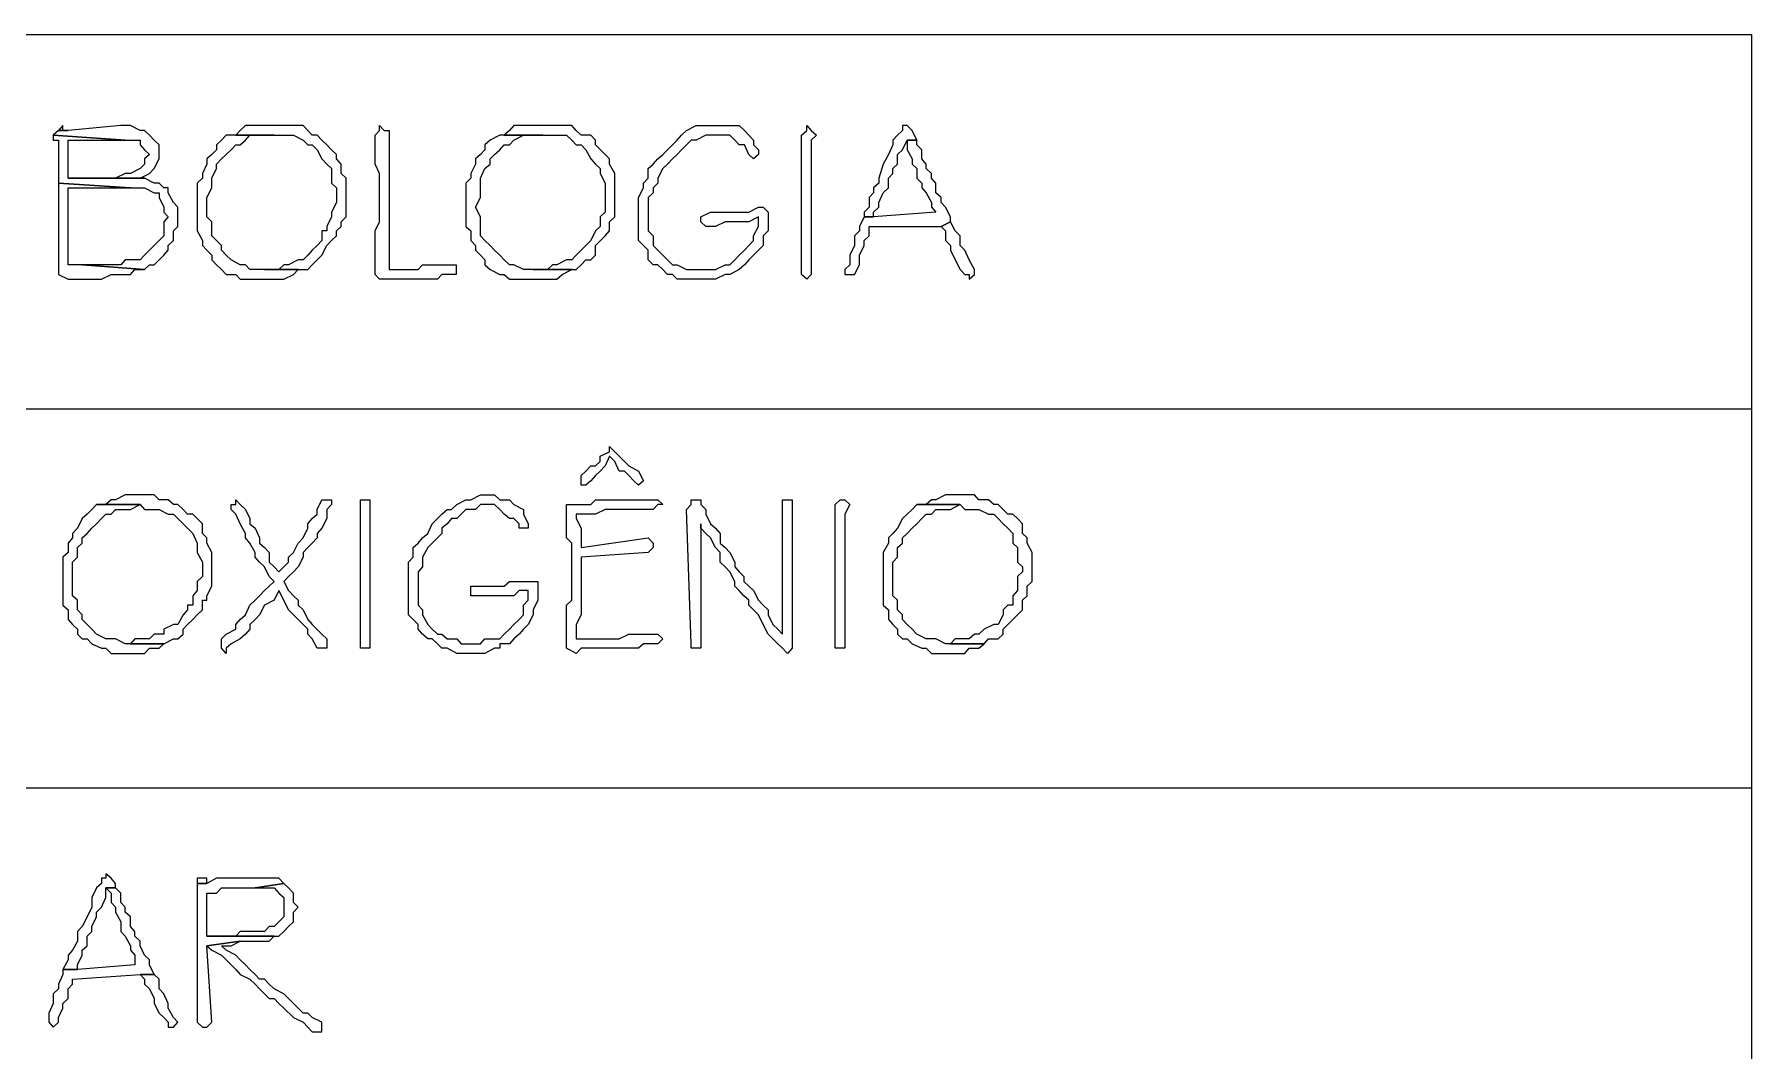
# Model space of a CAD drawing. Header units: millimetres. Extents: x -518.8 to -461.2, y 3.5 to 44.2.
# Drawn here: x -512.691 to -510.412, y 4.679 to 6.029 of the extents above; entities that cross this region are included whole.
import ezdxf

# ---------------------------------------------------------------- set-up
doc = ezdxf.new("R2010")
doc.units = ezdxf.units.MM
doc.header["$MEASUREMENT"] = 0
doc.layers.add('7', color=7, linetype='Continuous')
doc.layers.add('MYSOLIDS', color=7, linetype='Continuous')

msp = doc.modelspace()

# ---------------------------------------------------------------- linework, layer by layer
at = {"layer": '7'}
for points in [[(-513.9391, 6.0285), (-510.4121, 6.0285)], [(-510.4121, 6.0285), (-510.4121, 3.5263), (-510.4121, 3.5263), (-513.9391, 3.5263)], [(-513.9391, 5.5315), (-510.4121, 5.5315)], [(-513.9391, 5.0285), (-510.4121, 5.0285)]]:
    msp.add_lwpolyline(points, dxfattribs=at)
at = {"layer": 'MYSOLIDS'}
for points in [[(-512.5707, 5.9075), (-512.5767, 5.9075), (-512.5767, 5.9075), (-512.6466, 5.9007), (-512.6594, 5.9007), (-512.6662, 5.8947), (-512.6662, 5.8947), (-512.5707, 5.8879), (-512.5639, 5.8879), (-512.5579, 5.8879), (-512.5511, 5.8879), (-512.5511, 5.8819), (-512.5451, 5.8751), (-512.5384, 5.8691), (-512.5451, 5.8631), (-512.5451, 5.8563), (-512.5511, 5.8503), (-512.5511, 5.8503), (-512.5639, 5.8436), (-512.5707, 5.8436), (-512.5835, 5.8375), (-512.6466, 5.8375), (-512.5451, 5.8375), (-512.5511, 5.8375), (-512.5511, 5.8375), (-512.5384, 5.8436), (-512.5324, 5.8503), (-512.5324, 5.8503), (-512.5256, 5.8631), (-512.5256, 5.8691), (-512.5256, 5.8751), (-512.5256, 5.8819), (-512.5324, 5.8879), (-512.5384, 5.8947), (-512.5451, 5.9007), (-512.5511, 5.9007), (-512.5639, 5.9075), (-512.5707, 5.9075), (-512.5707, 5.9075)], [(-512.6534, 5.9075), (-512.6594, 5.9007), (-512.6594, 5.9007), (-512.6466, 5.9007), (-512.6534, 5.9007), (-512.6534, 5.9075), (-512.6534, 5.9075)], [(-512.373, 5.9075), (-512.373, 5.9075), (-512.3857, 5.9075), (-512.3925, 5.9075), (-512.4053, 5.9075), (-512.4113, 5.9075), (-512.4181, 5.9007), (-512.4241, 5.8947), (-512.373, 5.8947), (-512.373, 5.8947), (-512.3602, 5.8947), (-512.3542, 5.8947), (-512.3474, 5.8947), (-512.3346, 5.8879), (-512.3286, 5.8819), (-512.3226, 5.8819), (-512.3158, 5.8751), (-512.3158, 5.8751), (-512.3098, 5.8631), (-512.303, 5.8563), (-512.297, 5.8503), (-512.297, 5.8436), (-512.297, 5.8308), (-512.2902, 5.8248), (-512.2902, 5.812), (-512.2902, 5.812), (-512.2902, 5.8052), (-512.297, 5.7924), (-512.297, 5.7864), (-512.303, 5.7736), (-512.303, 5.7676), (-512.3098, 5.7676), (-512.3098, 5.7548), (-512.3158, 5.7481), (-512.3226, 5.7421), (-512.3286, 5.7353), (-512.3346, 5.7293), (-512.3414, 5.7293), (-512.3542, 5.7225), (-512.3602, 5.7225), (-512.3669, 5.7165), (-512.3797, 5.7165), (-512.3857, 5.7165), (-512.3414, 5.7165), (-512.3286, 5.7165), (-512.3226, 5.7225), (-512.3158, 5.7293), (-512.3158, 5.7293), (-512.3098, 5.7353), (-512.303, 5.7481), (-512.297, 5.7548), (-512.2902, 5.7609), (-512.2902, 5.7676), (-512.2842, 5.7736), (-512.2842, 5.7797), (-512.2775, 5.7864), (-512.2775, 5.7992), (-512.2775, 5.8052), (-512.2775, 5.818), (-512.2775, 5.818), (-512.2775, 5.8308), (-512.2775, 5.8375), (-512.2842, 5.8436), (-512.2842, 5.8563), (-512.2902, 5.8631), (-512.2902, 5.8691), (-512.297, 5.8751), (-512.303, 5.8819), (-512.3098, 5.8879), (-512.3158, 5.8947), (-512.3226, 5.8947), (-512.3286, 5.9007), (-512.3346, 5.9075), (-512.3474, 5.9075), (-512.3542, 5.9075), (-512.3669, 5.9075), (-512.373, 5.9075), (-512.373, 5.9075)], [(-512.2203, 5.7165), (-512.2143, 5.7165), (-512.2015, 5.7165), (-512.1948, 5.7165), (-512.182, 5.7165), (-512.176, 5.7225), (-512.1692, 5.7225), (-512.1564, 5.7225), (-512.1504, 5.7225), (-512.1436, 5.7225), (-512.1376, 5.7225), (-512.1316, 5.7225), (-512.1316, 5.7225), (-512.1316, 5.7165), (-512.1316, 5.7165), (-512.1316, 5.7097), (-512.1436, 5.7097), (-512.1504, 5.7097), (-512.1564, 5.7037), (-512.1564, 5.7037), (-512.1692, 5.7037), (-512.176, 5.7037), (-512.1887, 5.7037), (-512.1948, 5.7037), (-512.2075, 5.7037), (-512.2143, 5.7037), (-512.2203, 5.7037), (-512.2271, 5.7037), (-512.2271, 5.7037), (-512.2331, 5.7037), (-512.2331, 5.7037), (-512.2391, 5.7097), (-512.2391, 5.7165), (-512.2391, 5.7225), (-512.2391, 5.7225), (-512.2391, 5.7293), (-512.2391, 5.7421), (-512.2391, 5.7481), (-512.2391, 5.7609), (-512.2391, 5.7676), (-512.2331, 5.7797), (-512.2331, 5.7864), (-512.2331, 5.7992), (-512.2331, 5.8052), (-512.2331, 5.818), (-512.2331, 5.818), (-512.2331, 5.8308), (-512.2331, 5.8375), (-512.2331, 5.8436), (-512.2391, 5.8563), (-512.2391, 5.8631), (-512.2391, 5.8751), (-512.2391, 5.8819), (-512.2391, 5.8947), (-512.2391, 5.8947), (-512.2331, 5.9007), (-512.2331, 5.9007), (-512.2331, 5.9075), (-512.2331, 5.9075), (-512.2271, 5.9007), (-512.2271, 5.9007), (-512.2203, 5.9007), (-512.2203, 5.9007), (-512.2203, 5.8947), (-512.2203, 5.8879), (-512.2203, 5.8751), (-512.2203, 5.8631), (-512.2203, 5.8563), (-512.2203, 5.8503), (-512.2203, 5.8375), (-512.2203, 5.8308), (-512.2203, 5.818), (-512.2203, 5.812), (-512.2203, 5.7992), (-512.2203, 5.7992), (-512.2203, 5.7864), (-512.2203, 5.7797), (-512.2203, 5.7676), (-512.2203, 5.7609), (-512.2203, 5.7609), (-512.2203, 5.7481), (-512.2203, 5.7421), (-512.2203, 5.7293), (-512.2203, 5.7225), (-512.2203, 5.7165), (-512.2203, 5.7165), (-512.2203, 5.7165), (-512.2203, 5.7165)], [(-512.0166, 5.9075), (-512.0166, 5.9075), (-512.0293, 5.9075), (-512.0361, 5.9075), (-512.0421, 5.9075), (-512.0549, 5.9075), (-512.0609, 5.9007), (-512.0677, 5.8947), (-512.0166, 5.8947), (-512.0166, 5.8947), (-512.0038, 5.8947), (-511.9978, 5.8947), (-511.985, 5.8947), (-511.9782, 5.8879), (-511.9722, 5.8819), (-511.9654, 5.8819), (-511.9594, 5.8751), (-511.9594, 5.8751), (-511.9527, 5.8631), (-511.9466, 5.8563), (-511.9406, 5.8503), (-511.9406, 5.8436), (-511.9339, 5.8308), (-511.9339, 5.8248), (-511.9339, 5.812), (-511.9339, 5.812), (-511.9339, 5.8052), (-511.9339, 5.7924), (-511.9406, 5.7864), (-511.9406, 5.7736), (-511.9466, 5.7676), (-511.9466, 5.7676), (-511.9527, 5.7548), (-511.9594, 5.7481), (-511.9654, 5.7421), (-511.9722, 5.7353), (-511.9782, 5.7293), (-511.985, 5.7293), (-511.9978, 5.7225), (-512.0038, 5.7225), (-512.0105, 5.7165), (-512.0233, 5.7165), (-512.0293, 5.7165), (-511.9782, 5.7165), (-511.9722, 5.7165), (-511.9654, 5.7225), (-511.9594, 5.7293), (-511.9527, 5.7293), (-511.9466, 5.7353), (-511.9466, 5.7481), (-511.9399, 5.7548), (-511.9339, 5.7609), (-511.9278, 5.7676), (-511.9278, 5.7736), (-511.9278, 5.7797), (-511.9211, 5.7864), (-511.9211, 5.7992), (-511.9211, 5.8052), (-511.9211, 5.818), (-511.9211, 5.818), (-511.9211, 5.8308), (-511.9211, 5.8375), (-511.9211, 5.8436), (-511.9278, 5.8563), (-511.9278, 5.8631), (-511.9339, 5.8691), (-511.9399, 5.8751), (-511.9466, 5.8819), (-511.9466, 5.8879), (-511.9527, 5.8947), (-511.9654, 5.8947), (-511.9722, 5.9007), (-511.9782, 5.9075), (-511.985, 5.9075), (-511.9978, 5.9075), (-512.0038, 5.9075), (-512.0166, 5.9075), (-512.0166, 5.9075)], [(-511.7301, 5.7864), (-511.7429, 5.7797), (-511.7489, 5.7797), (-511.7617, 5.7797), (-511.7684, 5.7797), (-511.7745, 5.7797), (-511.7872, 5.7736), (-511.794, 5.7736), (-511.8, 5.7736), (-511.8068, 5.7797), (-511.8068, 5.7797), (-511.8068, 5.7797), (-511.8068, 5.7797), (-511.8068, 5.7864), (-511.794, 5.7924), (-511.794, 5.7924), (-511.794, 5.7924), (-511.7872, 5.7924), (-511.7812, 5.7924), (-511.7745, 5.7924), (-511.7617, 5.7924), (-511.7557, 5.7924), (-511.7429, 5.7924), (-511.7301, 5.7992), (-511.7241, 5.7992), (-511.7173, 5.7924), (-511.7173, 5.7924), (-511.7173, 5.7864), (-511.7173, 5.7864), (-511.7173, 5.7797), (-511.7173, 5.7676), (-511.7241, 5.7609), (-511.7241, 5.7481), (-511.7301, 5.7421), (-511.7369, 5.7353), (-511.7369, 5.7353), (-511.7429, 5.7293), (-511.7489, 5.7225), (-511.7557, 5.7165), (-511.7684, 5.7097), (-511.7684, 5.7097), (-511.7745, 5.7097), (-511.7872, 5.7037), (-511.794, 5.7037), (-511.8068, 5.7037), (-511.8068, 5.7037), (-511.8196, 5.7037), (-511.8256, 5.7037), (-511.8384, 5.7037), (-511.8444, 5.7097), (-511.8511, 5.7097), (-511.8572, 5.7165), (-511.8639, 5.7225), (-511.8699, 5.7225), (-511.8767, 5.7293), (-511.8767, 5.7421), (-511.8827, 5.7481), (-511.8895, 5.7548), (-511.8895, 5.7609), (-511.8895, 5.7736), (-511.8895, 5.7797), (-511.8895, 5.7864), (-511.8895, 5.7924), (-511.8895, 5.8052), (-511.8895, 5.812), (-511.8827, 5.8248), (-511.8827, 5.8308), (-511.8767, 5.8375), (-511.8767, 5.8503), (-511.8699, 5.8563), (-511.8639, 5.8631), (-511.8572, 5.8691), (-511.8511, 5.8751), (-511.8444, 5.8819), (-511.8384, 5.8879), (-511.8324, 5.8947), (-511.8324, 5.8947), (-511.8256, 5.9007), (-511.8128, 5.9075), (-511.8068, 5.9075), (-511.794, 5.9075), (-511.7872, 5.9075), (-511.7812, 5.9075), (-511.7745, 5.9075), (-511.7684, 5.9075), (-511.7557, 5.9075), (-511.7489, 5.9007), (-511.7489, 5.9007), (-511.7369, 5.8879), (-511.7369, 5.8819), (-511.7301, 5.8751), (-511.7301, 5.8751), (-511.7301, 5.8691), (-511.7301, 5.8691), (-511.7369, 5.8631), (-511.7369, 5.8631), (-511.7429, 5.8691), (-511.7429, 5.8691), (-511.7489, 5.8819), (-511.7557, 5.8819), (-511.7617, 5.8879), (-511.7684, 5.8947), (-511.7745, 5.8947), (-511.7872, 5.8947), (-511.794, 5.8947), (-511.8, 5.8947), (-511.8128, 5.8879), (-511.8196, 5.8879), (-511.8256, 5.8819), (-511.8324, 5.8751), (-511.8384, 5.8691), (-511.8444, 5.8631), (-511.8444, 5.8631), (-511.8511, 5.8563), (-511.8572, 5.8503), (-511.8639, 5.8375), (-511.8639, 5.8308), (-511.8699, 5.8248), (-511.8699, 5.818), (-511.8767, 5.812), (-511.8767, 5.7992), (-511.8767, 5.7924), (-511.8767, 5.7864), (-511.8767, 5.7736), (-511.8767, 5.7676), (-511.8699, 5.7609), (-511.8699, 5.7481), (-511.8639, 5.7421), (-511.8572, 5.7353), (-511.8572, 5.7353), (-511.8511, 5.7293), (-511.8444, 5.7225), (-511.8384, 5.7225), (-511.8256, 5.7165), (-511.8196, 5.7165), (-511.8068, 5.7165), (-511.8068, 5.7165), (-511.794, 5.7165), (-511.7872, 5.7165), (-511.7745, 5.7225), (-511.7684, 5.7225), (-511.7617, 5.7293), (-511.7557, 5.7353), (-511.7557, 5.7353), (-511.7489, 5.7421), (-511.7429, 5.7481), (-511.7369, 5.7548), (-511.7369, 5.7609), (-511.7301, 5.7736), (-511.7301, 5.7797), (-511.7301, 5.7864), (-511.7301, 5.7864), (-511.7301, 5.7864), (-511.7301, 5.7864)], [(-511.6602, 5.7864), (-511.6602, 5.7797), (-511.6602, 5.7736), (-511.6602, 5.7609), (-511.6602, 5.7481), (-511.6602, 5.7481), (-511.6602, 5.7293), (-511.6602, 5.7225), (-511.6602, 5.7165), (-511.6602, 5.7165), (-511.6602, 5.7097), (-511.6602, 5.7097), (-511.6662, 5.7037), (-511.6662, 5.7037), (-511.673, 5.7097), (-511.673, 5.7097), (-511.673, 5.7097), (-511.673, 5.7097), (-511.673, 5.7165), (-511.673, 5.7165), (-511.673, 5.7225), (-511.673, 5.7293), (-511.673, 5.7421), (-511.673, 5.7481), (-511.673, 5.7548), (-511.673, 5.7676), (-511.673, 5.7797), (-511.673, 5.7864), (-511.673, 5.7924), (-511.673, 5.8052), (-511.673, 5.812), (-511.673, 5.8248), (-511.673, 5.8375), (-511.673, 5.8436), (-511.673, 5.8563), (-511.673, 5.8631), (-511.673, 5.8691), (-511.673, 5.8819), (-511.673, 5.8879), (-511.673, 5.8947), (-511.673, 5.8947), (-511.673, 5.8947), (-511.6662, 5.9007), (-511.6662, 5.9007), (-511.6662, 5.9075), (-511.6662, 5.9075), (-511.6602, 5.9007), (-511.6602, 5.9007), (-511.6534, 5.8947), (-511.6534, 5.8947), (-511.6602, 5.8879), (-511.6602, 5.8879), (-511.6602, 5.8751), (-511.6602, 5.8691), (-511.6602, 5.8631), (-511.6602, 5.8503), (-511.6602, 5.8436), (-511.6602, 5.8308), (-511.6602, 5.8248), (-511.6602, 5.812), (-511.6602, 5.8052), (-511.6602, 5.7924), (-511.6602, 5.7864), (-511.6602, 5.7864), (-511.6602, 5.7864), (-511.6602, 5.7864)], [(-511.5331, 5.9075), (-511.5391, 5.9075), (-511.5391, 5.9075), (-511.5391, 5.9007), (-511.5459, 5.8947), (-511.5519, 5.8879), (-511.5519, 5.8819), (-511.5579, 5.8691), (-511.5647, 5.8563), (-511.5707, 5.8375), (-511.5707, 5.8308), (-511.5775, 5.8248), (-511.5775, 5.818), (-511.5835, 5.812), (-511.5835, 5.7992), (-511.5902, 5.7924), (-511.5902, 5.7864), (-511.5775, 5.7864), (-511.5775, 5.7924), (-511.5707, 5.7992), (-511.5707, 5.8052), (-511.5647, 5.818), (-511.5579, 5.8248), (-511.5579, 5.8248), (-511.5579, 5.8375), (-511.5519, 5.8436), (-511.5519, 5.8503), (-511.5459, 5.8563), (-511.5459, 5.8691), (-511.5391, 5.8751), (-511.5331, 5.8879), (-511.5203, 5.8879), (-511.5263, 5.9007), (-511.5331, 5.9075), (-511.5331, 5.9075), (-511.5331, 5.9075)], [(-512.6662, 5.8947), (-512.6662, 5.8879), (-512.6594, 5.8879), (-512.6594, 5.8819), (-512.6594, 5.8751), (-512.6594, 5.8631), (-512.6594, 5.8563), (-512.6594, 5.8436), (-512.6594, 5.8375), (-512.6594, 5.8308), (-512.5639, 5.8248), (-512.5639, 5.8248), (-512.5511, 5.8248), (-512.5451, 5.8248), (-512.5324, 5.818), (-512.5256, 5.818), (-512.5256, 5.812), (-512.5196, 5.7992), (-512.5196, 5.7924), (-512.5136, 5.7864), (-512.5196, 5.7797), (-512.5196, 5.7676), (-512.5196, 5.7609), (-512.5256, 5.7548), (-512.5324, 5.7481), (-512.5384, 5.7421), (-512.5451, 5.7353), (-512.5451, 5.7353), (-512.5511, 5.7293), (-512.5579, 5.7293), (-512.5707, 5.7293), (-512.5767, 5.7225), (-512.5835, 5.7225), (-512.5963, 5.7225), (-512.609, 5.7225), (-512.6151, 5.7225), (-512.6278, 5.7225), (-512.5451, 5.7165), (-512.5384, 5.7225), (-512.5324, 5.7225), (-512.5256, 5.7293), (-512.5196, 5.7353), (-512.5136, 5.7421), (-512.5136, 5.7481), (-512.5068, 5.7548), (-512.5068, 5.7676), (-512.5008, 5.7736), (-512.5008, 5.7864), (-512.5008, 5.7924), (-512.5008, 5.7992), (-512.5068, 5.8052), (-512.5136, 5.818), (-512.5136, 5.8248), (-512.5196, 5.8248), (-512.5256, 5.8308), (-512.5324, 5.8308), (-512.5451, 5.8375), (-512.6466, 5.8375), (-512.6466, 5.8436), (-512.6466, 5.8503), (-512.6466, 5.8631), (-512.6466, 5.8691), (-512.6466, 5.8819), (-512.6466, 5.8879), (-512.5767, 5.8879), (-512.5767, 5.8879), (-512.5707, 5.8879), (-512.6662, 5.8947), (-512.6662, 5.8947)], [(-512.4241, 5.8947), (-512.4369, 5.8947), (-512.4429, 5.8879), (-512.4496, 5.8819), (-512.4496, 5.8751), (-512.4557, 5.8691), (-512.4624, 5.8631), (-512.4624, 5.8563), (-512.4684, 5.8436), (-512.4684, 5.8375), (-512.4752, 5.8308), (-512.4752, 5.818), (-512.4752, 5.812), (-512.4752, 5.7992), (-512.4752, 5.7924), (-512.4752, 5.7864), (-512.4752, 5.7736), (-512.4752, 5.7676), (-512.4684, 5.7548), (-512.4684, 5.7481), (-512.4624, 5.7421), (-512.4557, 5.7353), (-512.4557, 5.7293), (-512.4496, 5.7225), (-512.4429, 5.7165), (-512.4369, 5.7097), (-512.4241, 5.7097), (-512.4181, 5.7037), (-512.4113, 5.7037), (-512.3985, 5.7037), (-512.3925, 5.7037), (-512.3857, 5.7037), (-512.3797, 5.7037), (-512.3669, 5.7037), (-512.3602, 5.7037), (-512.3474, 5.7097), (-512.3474, 5.7097), (-512.3414, 5.7165), (-512.3857, 5.7165), (-512.3925, 5.7165), (-512.4053, 5.7165), (-512.4113, 5.7225), (-512.4181, 5.7225), (-512.4301, 5.7293), (-512.4369, 5.7353), (-512.4429, 5.7421), (-512.4429, 5.7421), (-512.4429, 5.7481), (-512.4496, 5.7548), (-512.4557, 5.7609), (-512.4557, 5.7676), (-512.4557, 5.7797), (-512.4624, 5.7864), (-512.4624, 5.7992), (-512.4624, 5.7992), (-512.4624, 5.812), (-512.4557, 5.8248), (-512.4557, 5.8308), (-512.4557, 5.8375), (-512.4496, 5.8503), (-512.4496, 5.8563), (-512.4429, 5.8631), (-512.4369, 5.8691), (-512.4301, 5.8751), (-512.4241, 5.8819), (-512.4181, 5.8819), (-512.4113, 5.8879), (-512.4053, 5.8947), (-512.3925, 5.8947), (-512.3857, 5.8947), (-512.373, 5.8947), (-512.4241, 5.8947), (-512.4241, 5.8947)], [(-512.0677, 5.8947), (-512.0737, 5.8947), (-512.0865, 5.8879), (-512.0933, 5.8819), (-512.0933, 5.8751), (-512.0993, 5.8691), (-512.106, 5.8631), (-512.106, 5.8563), (-512.1121, 5.8436), (-512.1121, 5.8375), (-512.1188, 5.8308), (-512.1188, 5.818), (-512.1188, 5.812), (-512.1188, 5.7992), (-512.1188, 5.7924), (-512.1188, 5.7864), (-512.1188, 5.7736), (-512.1121, 5.7676), (-512.1121, 5.7548), (-512.106, 5.7481), (-512.106, 5.7421), (-512.0993, 5.7353), (-512.0933, 5.7293), (-512.0933, 5.7225), (-512.0865, 5.7165), (-512.0737, 5.7097), (-512.0677, 5.7097), (-512.0609, 5.7037), (-512.0481, 5.7037), (-512.0421, 5.7037), (-512.0293, 5.7037), (-512.0293, 5.7037), (-512.0166, 5.7037), (-512.0105, 5.7037), (-511.9978, 5.7037), (-511.991, 5.7097), (-511.991, 5.7097), (-511.9782, 5.7165), (-512.0293, 5.7165), (-512.0361, 5.7165), (-512.0421, 5.7165), (-512.0549, 5.7225), (-512.0609, 5.7225), (-512.0677, 5.7293), (-512.0737, 5.7353), (-512.0805, 5.7421), (-512.0805, 5.7421), (-512.0865, 5.7481), (-512.0933, 5.7548), (-512.0993, 5.7609), (-512.0993, 5.7676), (-512.0993, 5.7797), (-512.0993, 5.7864), (-512.106, 5.7992), (-512.106, 5.7992), (-512.0993, 5.812), (-512.0993, 5.8248), (-512.0993, 5.8308), (-512.0993, 5.8375), (-512.0933, 5.8503), (-512.0865, 5.8563), (-512.0865, 5.8631), (-512.0805, 5.8691), (-512.0737, 5.8751), (-512.0677, 5.8819), (-512.0609, 5.8819), (-512.0549, 5.8879), (-512.0421, 5.8947), (-512.0361, 5.8947), (-512.0293, 5.8947), (-512.0166, 5.8947), (-512.0677, 5.8947), (-512.0677, 5.8947)], [(-511.5203, 5.8879), (-511.5331, 5.8879), (-511.5331, 5.8819), (-511.5331, 5.8751), (-511.5263, 5.8631), (-511.5263, 5.8563), (-511.5203, 5.8503), (-511.5203, 5.8375), (-511.5136, 5.8308), (-511.5136, 5.8248), (-511.5075, 5.818), (-511.5008, 5.8052), (-511.5008, 5.7992), (-511.4948, 5.7924), (-511.5775, 5.7864), (-511.5902, 5.7864), (-511.5963, 5.7736), (-511.5963, 5.7676), (-511.603, 5.7609), (-511.603, 5.7481), (-511.603, 5.7481), (-511.609, 5.7353), (-511.609, 5.7225), (-511.6158, 5.7165), (-511.6158, 5.7165), (-511.6158, 5.7097), (-511.609, 5.7097), (-511.609, 5.7097), (-511.603, 5.7097), (-511.5963, 5.7225), (-511.5963, 5.7353), (-511.5963, 5.7353), (-511.5902, 5.7481), (-511.5902, 5.7548), (-511.5835, 5.7609), (-511.5835, 5.7736), (-511.488, 5.7736), (-511.4752, 5.7797), (-511.4752, 5.7864), (-511.482, 5.7992), (-511.488, 5.8052), (-511.488, 5.812), (-511.4948, 5.818), (-511.4948, 5.8308), (-511.5008, 5.8375), (-511.5008, 5.8436), (-511.5075, 5.8503), (-511.5075, 5.8563), (-511.5136, 5.8631), (-511.5136, 5.8631), (-511.5136, 5.8751), (-511.5203, 5.8819), (-511.5203, 5.8879), (-511.5203, 5.8879)], [(-512.6594, 5.8308), (-512.6594, 5.818), (-512.6594, 5.812), (-512.6594, 5.7992), (-512.6594, 5.7864), (-512.6594, 5.7864), (-512.6594, 5.7736), (-512.6594, 5.7676), (-512.6594, 5.7548), (-512.6594, 5.7481), (-512.6594, 5.7353), (-512.6594, 5.7225), (-512.6594, 5.7225), (-512.6594, 5.7165), (-512.6594, 5.7097), (-512.6594, 5.7097), (-512.6466, 5.7037), (-512.6466, 5.7037), (-512.6466, 5.7037), (-512.6339, 5.7037), (-512.6278, 5.7037), (-512.6211, 5.7037), (-512.609, 5.7037), (-512.6023, 5.7037), (-512.5895, 5.7097), (-512.5835, 5.7097), (-512.5707, 5.7097), (-512.5639, 5.7097), (-512.5579, 5.7165), (-512.5451, 5.7165), (-512.6278, 5.7225), (-512.6278, 5.7225), (-512.6406, 5.7225), (-512.6466, 5.7225), (-512.6466, 5.7225), (-512.6466, 5.7353), (-512.6466, 5.7421), (-512.6466, 5.7548), (-512.6466, 5.7609), (-512.6466, 5.7676), (-512.6466, 5.7736), (-512.6466, 5.7864), (-512.6466, 5.7924), (-512.6466, 5.7992), (-512.6466, 5.8052), (-512.6466, 5.812), (-512.6466, 5.8248), (-512.5707, 5.8248), (-512.5707, 5.8248), (-512.5639, 5.8248), (-512.6594, 5.8308), (-512.6594, 5.8308)], [(-511.4752, 5.7797), (-511.488, 5.7736), (-511.488, 5.7736), (-511.482, 5.7676), (-511.482, 5.7548), (-511.4752, 5.7481), (-511.4752, 5.7421), (-511.4692, 5.7293), (-511.4624, 5.7165), (-511.4564, 5.7097), (-511.4504, 5.7097), (-511.4504, 5.7037), (-511.4436, 5.7097), (-511.4436, 5.7097), (-511.4436, 5.7165), (-511.4504, 5.7293), (-511.4564, 5.7421), (-511.4624, 5.7481), (-511.4624, 5.7609), (-511.4692, 5.7676), (-511.4752, 5.7797), (-511.4752, 5.7797)], [(-511.9278, 5.4684), (-511.9339, 5.4556), (-511.9406, 5.4488), (-511.9466, 5.4428), (-511.9527, 5.436), (-511.9527, 5.436), (-511.9594, 5.43), (-511.9654, 5.43), (-511.9654, 5.436), (-511.9654, 5.436), (-511.9654, 5.436), (-511.9654, 5.436), (-511.9654, 5.4428), (-511.9594, 5.4488), (-511.9527, 5.4556), (-511.9466, 5.4556), (-511.9406, 5.4616), (-511.9406, 5.4684), (-511.9278, 5.4744), (-511.9278, 5.4812), (-511.9211, 5.4744), (-511.9151, 5.4684), (-511.9083, 5.4616), (-511.9083, 5.4616), (-511.9023, 5.4556), (-511.8895, 5.4488), (-511.8827, 5.436), (-511.8827, 5.436), (-511.8827, 5.436), (-511.8827, 5.436), (-511.8895, 5.43), (-511.8895, 5.43), (-511.8955, 5.436), (-511.9023, 5.4428), (-511.9083, 5.4488), (-511.9151, 5.4488), (-511.9211, 5.4616), (-511.9278, 5.4684), (-511.9278, 5.4684), (-511.9278, 5.4684), (-511.9278, 5.4684)], [(-512.609, 5.4045), (-512.6151, 5.3977), (-512.6211, 5.3917), (-512.6278, 5.3857), (-512.6278, 5.3857), (-512.6339, 5.3729), (-512.6406, 5.3661), (-512.6406, 5.3601), (-512.6466, 5.3533), (-512.6466, 5.3406), (-512.6534, 5.3345), (-512.6534, 5.3278), (-512.6534, 5.315), (-512.6534, 5.3022), (-512.6534, 5.3022), (-512.6534, 5.2902), (-512.6534, 5.2834), (-512.6534, 5.2706), (-512.6466, 5.2646), (-512.6466, 5.2518), (-512.6406, 5.2451), (-512.6339, 5.2391), (-512.6339, 5.2323), (-512.6278, 5.2263), (-512.6211, 5.2263), (-512.6151, 5.2195), (-512.6023, 5.2135), (-512.5963, 5.2135), (-512.5895, 5.2067), (-512.5767, 5.2067), (-512.5707, 5.2067), (-512.5639, 5.2067), (-512.5579, 5.2067), (-512.5451, 5.2067), (-512.5384, 5.2135), (-512.5256, 5.2135), (-512.5256, 5.2135), (-512.5196, 5.2195), (-512.5639, 5.2195), (-512.5707, 5.2195), (-512.5835, 5.2263), (-512.5895, 5.2263), (-512.5963, 5.2263), (-512.609, 5.2323), (-512.6151, 5.2391), (-512.6211, 5.2451), (-512.6211, 5.2451), (-512.6278, 5.2518), (-512.6278, 5.2578), (-512.6339, 5.2646), (-512.6339, 5.2774), (-512.6406, 5.2834), (-512.6406, 5.2962), (-512.6406, 5.3022), (-512.6406, 5.309), (-512.6406, 5.315), (-512.6406, 5.3278), (-512.6339, 5.3345), (-512.6339, 5.3473), (-512.6278, 5.3533), (-512.6278, 5.3601), (-512.6211, 5.3661), (-512.6151, 5.3729), (-512.609, 5.3789), (-512.6023, 5.3857), (-512.5963, 5.3917), (-512.5895, 5.3917), (-512.5835, 5.3977), (-512.5707, 5.3977), (-512.5639, 5.3977), (-512.5511, 5.4045), (-512.609, 5.4045), (-512.609, 5.4045)], [(-512.5511, 5.4172), (-512.5511, 5.4172), (-512.5639, 5.4172), (-512.5707, 5.4172), (-512.5835, 5.4105), (-512.5895, 5.4105), (-512.5963, 5.4045), (-512.609, 5.4045), (-512.5511, 5.4045), (-512.5511, 5.4045), (-512.5451, 5.3977), (-512.5324, 5.3977), (-512.5256, 5.3977), (-512.5136, 5.3917), (-512.5068, 5.3917), (-512.5008, 5.3857), (-512.494, 5.3789), (-512.494, 5.3789), (-512.488, 5.3729), (-512.4812, 5.3661), (-512.4752, 5.3533), (-512.4752, 5.3473), (-512.4752, 5.3406), (-512.4684, 5.3278), (-512.4684, 5.3218), (-512.4684, 5.315), (-512.4684, 5.309), (-512.4752, 5.3022), (-512.4752, 5.2902), (-512.4812, 5.2834), (-512.4812, 5.2706), (-512.488, 5.2706), (-512.488, 5.2646), (-512.494, 5.2578), (-512.5008, 5.2451), (-512.5068, 5.2451), (-512.5196, 5.2391), (-512.5196, 5.2323), (-512.5324, 5.2323), (-512.5384, 5.2263), (-512.5451, 5.2263), (-512.5579, 5.2263), (-512.5639, 5.2195), (-512.5196, 5.2195), (-512.5068, 5.2263), (-512.5008, 5.2263), (-512.494, 5.2323), (-512.494, 5.2391), (-512.488, 5.2451), (-512.4812, 5.2518), (-512.4752, 5.2578), (-512.4684, 5.2646), (-512.4684, 5.2774), (-512.4624, 5.2774), (-512.4624, 5.2834), (-512.4557, 5.2962), (-512.4557, 5.3022), (-512.4557, 5.315), (-512.4557, 5.3218), (-512.4557, 5.3218), (-512.4557, 5.3345), (-512.4557, 5.3406), (-512.4624, 5.3533), (-512.4624, 5.3601), (-512.4684, 5.3661), (-512.4684, 5.3789), (-512.4752, 5.3857), (-512.4812, 5.3917), (-512.488, 5.3917), (-512.494, 5.3977), (-512.5008, 5.4045), (-512.5068, 5.4045), (-512.5136, 5.4105), (-512.5256, 5.4105), (-512.5324, 5.4172), (-512.5451, 5.4172), (-512.5511, 5.4172), (-512.5511, 5.4172)], [(-512.3669, 5.315), (-512.3602, 5.3218), (-512.3542, 5.3278), (-512.3542, 5.3345), (-512.3474, 5.3406), (-512.3414, 5.3533), (-512.3414, 5.3533), (-512.3346, 5.3601), (-512.3286, 5.3729), (-512.3286, 5.3789), (-512.3226, 5.3857), (-512.3158, 5.3917), (-512.3158, 5.3917), (-512.3158, 5.3977), (-512.3158, 5.3977), (-512.3098, 5.4105), (-512.303, 5.4105), (-512.303, 5.4105), (-512.297, 5.4105), (-512.297, 5.4105), (-512.297, 5.4045), (-512.297, 5.4045), (-512.297, 5.4045), (-512.303, 5.3977), (-512.303, 5.3857), (-512.3098, 5.3729), (-512.3158, 5.3661), (-512.3158, 5.3601), (-512.3226, 5.3533), (-512.3286, 5.3473), (-512.3346, 5.3406), (-512.3346, 5.3345), (-512.3414, 5.3218), (-512.3474, 5.315), (-512.3542, 5.309), (-512.3602, 5.3022), (-512.3542, 5.2902), (-512.3474, 5.2834), (-512.3414, 5.2774), (-512.3414, 5.2706), (-512.3346, 5.2646), (-512.3286, 5.2518), (-512.3226, 5.2451), (-512.3098, 5.2323), (-512.303, 5.2263), (-512.303, 5.2195), (-512.303, 5.2195), (-512.303, 5.2135), (-512.303, 5.2135), (-512.3098, 5.2135), (-512.3098, 5.2135), (-512.3158, 5.2135), (-512.3226, 5.2263), (-512.3226, 5.2263), (-512.3286, 5.2323), (-512.3286, 5.2391), (-512.3346, 5.2451), (-512.3414, 5.2518), (-512.3474, 5.2578), (-512.3542, 5.2646), (-512.3602, 5.2774), (-512.3669, 5.2902), (-512.3669, 5.2902), (-512.373, 5.2774), (-512.3857, 5.2706), (-512.3925, 5.2578), (-512.3985, 5.2518), (-512.4053, 5.2451), (-512.4053, 5.2391), (-512.4113, 5.2323), (-512.4181, 5.2263), (-512.4181, 5.2263), (-512.4301, 5.2195), (-512.4369, 5.2135), (-512.4369, 5.2067), (-512.4429, 5.2135), (-512.4429, 5.2135), (-512.4429, 5.2135), (-512.4429, 5.2135), (-512.4429, 5.2195), (-512.4429, 5.2263), (-512.4369, 5.2323), (-512.4241, 5.2391), (-512.4241, 5.2451), (-512.4181, 5.2518), (-512.4113, 5.2578), (-512.4053, 5.2706), (-512.3985, 5.2774), (-512.3925, 5.2834), (-512.3857, 5.2902), (-512.3797, 5.2962), (-512.373, 5.3022), (-512.3797, 5.309), (-512.3857, 5.3218), (-512.3925, 5.3278), (-512.3985, 5.3345), (-512.3985, 5.3406), (-512.4053, 5.3533), (-512.4113, 5.3601), (-512.4113, 5.3661), (-512.4113, 5.3661), (-512.4181, 5.3789), (-512.4241, 5.3917), (-512.4301, 5.3977), (-512.4301, 5.4045), (-512.4301, 5.4045), (-512.4241, 5.4045), (-512.4241, 5.4045), (-512.4241, 5.4105), (-512.4241, 5.4105), (-512.4181, 5.4045), (-512.4113, 5.3977), (-512.4113, 5.3977), (-512.4113, 5.3977), (-512.4053, 5.3857), (-512.4053, 5.3789), (-512.3985, 5.3729), (-512.3925, 5.3601), (-512.3925, 5.3533), (-512.3857, 5.3473), (-512.3797, 5.3406), (-512.3797, 5.3278), (-512.373, 5.3218), (-512.3669, 5.315), (-512.3669, 5.315), (-512.3669, 5.315), (-512.3669, 5.315), (-512.3669, 5.315)], [(-512.2459, 5.2962), (-512.2459, 5.2834), (-512.2459, 5.2774), (-512.2459, 5.2646), (-512.2459, 5.2578), (-512.2459, 5.2518), (-512.2459, 5.2391), (-512.2459, 5.2263), (-512.2459, 5.2195), (-512.2459, 5.2195), (-512.2459, 5.2135), (-512.2459, 5.2135), (-512.2519, 5.2135), (-512.2519, 5.2135), (-512.2587, 5.2135), (-512.2587, 5.2135), (-512.2587, 5.2195), (-512.2587, 5.2195), (-512.2587, 5.2195), (-512.2587, 5.2195), (-512.2587, 5.2263), (-512.2587, 5.2323), (-512.2587, 5.2451), (-512.2587, 5.2518), (-512.2587, 5.2646), (-512.2587, 5.2706), (-512.2587, 5.2834), (-512.2587, 5.2962), (-512.2587, 5.2962), (-512.2587, 5.309), (-512.2587, 5.3218), (-512.2587, 5.3278), (-512.2587, 5.3406), (-512.2587, 5.3473), (-512.2587, 5.3601), (-512.2587, 5.3661), (-512.2587, 5.3789), (-512.2587, 5.3857), (-512.2587, 5.3917), (-512.2587, 5.3977), (-512.2587, 5.4045), (-512.2587, 5.4045), (-512.2587, 5.4105), (-512.2587, 5.4105), (-512.2519, 5.4105), (-512.2519, 5.4105), (-512.2459, 5.4105), (-512.2459, 5.4105), (-512.2459, 5.4045), (-512.2459, 5.4045), (-512.2459, 5.3917), (-512.2459, 5.3917), (-512.2459, 5.3857), (-512.2459, 5.3729), (-512.2459, 5.3661), (-512.2459, 5.3533), (-512.2459, 5.3473), (-512.2459, 5.3406), (-512.2459, 5.3278), (-512.2459, 5.3218), (-512.2459, 5.309), (-512.2459, 5.3022), (-512.2459, 5.2962), (-512.2459, 5.2962), (-512.2459, 5.2962), (-512.2459, 5.2962)], [(-512.0361, 5.2902), (-512.0481, 5.2902), (-512.0549, 5.2834), (-512.0677, 5.2834), (-512.0737, 5.2834), (-512.0805, 5.2834), (-512.0933, 5.2834), (-512.0993, 5.2834), (-512.106, 5.2834), (-512.1121, 5.2834), (-512.1121, 5.2834), (-512.1121, 5.2902), (-512.1121, 5.2902), (-512.1121, 5.2962), (-512.0993, 5.2962), (-512.0993, 5.2962), (-512.0993, 5.2962), (-512.0933, 5.2962), (-512.0865, 5.2962), (-512.0805, 5.2962), (-512.0677, 5.2962), (-512.0609, 5.3022), (-512.0481, 5.3022), (-512.0361, 5.3022), (-512.0293, 5.3022), (-512.0233, 5.3022), (-512.0233, 5.3022), (-512.0233, 5.2902), (-512.0233, 5.2902), (-512.0233, 5.2834), (-512.0233, 5.2774), (-512.0293, 5.2646), (-512.0293, 5.2578), (-512.0361, 5.2451), (-512.0421, 5.2391), (-512.0421, 5.2391), (-512.0481, 5.2323), (-512.0549, 5.2263), (-512.0609, 5.2195), (-512.0737, 5.2195), (-512.0737, 5.2135), (-512.0805, 5.2135), (-512.0933, 5.2067), (-512.0993, 5.2067), (-512.1121, 5.2067), (-512.1121, 5.2067), (-512.1248, 5.2067), (-512.1308, 5.2067), (-512.1436, 5.2135), (-512.1504, 5.2135), (-512.1564, 5.2195), (-512.1632, 5.2263), (-512.1692, 5.2263), (-512.176, 5.2323), (-512.182, 5.2391), (-512.182, 5.2451), (-512.1887, 5.2518), (-512.1948, 5.2578), (-512.1948, 5.2706), (-512.1948, 5.2774), (-512.1948, 5.2902), (-512.1948, 5.2902), (-512.1948, 5.3022), (-512.1948, 5.309), (-512.1948, 5.3218), (-512.1948, 5.3278), (-512.1887, 5.3345), (-512.1887, 5.3473), (-512.182, 5.3533), (-512.176, 5.3601), (-512.1692, 5.3661), (-512.1632, 5.3789), (-512.1564, 5.3857), (-512.1504, 5.3917), (-512.1436, 5.3977), (-512.1376, 5.3977), (-512.1376, 5.3977), (-512.1308, 5.4045), (-512.1188, 5.4105), (-512.1121, 5.4105), (-512.0993, 5.4172), (-512.0933, 5.4172), (-512.0865, 5.4172), (-512.0805, 5.4172), (-512.0737, 5.4105), (-512.0609, 5.4105), (-512.0549, 5.4045), (-512.0549, 5.4045), (-512.0421, 5.3977), (-512.0421, 5.3917), (-512.0361, 5.3789), (-512.0361, 5.3789), (-512.0361, 5.3729), (-512.0361, 5.3729), (-512.0421, 5.3729), (-512.0421, 5.3729), (-512.0481, 5.3729), (-512.0481, 5.3789), (-512.0549, 5.3857), (-512.0609, 5.3857), (-512.0677, 5.3917), (-512.0737, 5.3977), (-512.0805, 5.4045), (-512.0933, 5.4045), (-512.0993, 5.4045), (-512.106, 5.3977), (-512.1188, 5.3977), (-512.1248, 5.3917), (-512.1308, 5.3857), (-512.1376, 5.3857), (-512.1436, 5.3789), (-512.1504, 5.3729), (-512.1504, 5.3661), (-512.1564, 5.3601), (-512.1632, 5.3533), (-512.1692, 5.3473), (-512.176, 5.3345), (-512.176, 5.3345), (-512.176, 5.3218), (-512.182, 5.315), (-512.182, 5.3022), (-512.182, 5.2962), (-512.182, 5.2902), (-512.182, 5.2834), (-512.182, 5.2706), (-512.176, 5.2646), (-512.176, 5.2578), (-512.1692, 5.2451), (-512.1632, 5.2391), (-512.1632, 5.2391), (-512.1564, 5.2323), (-512.1504, 5.2323), (-512.1436, 5.2263), (-512.1308, 5.2263), (-512.1248, 5.2195), (-512.1121, 5.2195), (-512.1121, 5.2195), (-512.0993, 5.2195), (-512.0933, 5.2263), (-512.0865, 5.2263), (-512.0737, 5.2263), (-512.0677, 5.2323), (-512.0609, 5.2391), (-512.0609, 5.2391), (-512.0549, 5.2451), (-512.0481, 5.2518), (-512.0421, 5.2578), (-512.0421, 5.2706), (-512.0361, 5.2774), (-512.0361, 5.2902), (-512.0361, 5.2902), (-512.0361, 5.2902), (-512.0361, 5.2902), (-512.0361, 5.2902)], [(-511.9654, 5.3473), (-511.8767, 5.3601), (-511.8767, 5.3601), (-511.8699, 5.3533), (-511.8699, 5.3533), (-511.8699, 5.3533), (-511.8699, 5.3533), (-511.8699, 5.3473), (-511.8699, 5.3473), (-511.8767, 5.3406), (-511.8767, 5.3406), (-511.9654, 5.3345), (-511.9654, 5.3278), (-511.9654, 5.3278), (-511.9654, 5.3218), (-511.9654, 5.3218), (-511.9654, 5.315), (-511.9654, 5.3022), (-511.9654, 5.2962), (-511.9654, 5.2834), (-511.9654, 5.2834), (-511.9654, 5.2774), (-511.9654, 5.2646), (-511.9654, 5.2578), (-511.9722, 5.2451), (-511.9722, 5.2391), (-511.9722, 5.2263), (-511.9722, 5.2263), (-511.9594, 5.2263), (-511.9527, 5.2263), (-511.9406, 5.2263), (-511.9339, 5.2263), (-511.9211, 5.2263), (-511.9151, 5.2263), (-511.9151, 5.2263), (-511.9023, 5.2323), (-511.8895, 5.2323), (-511.8827, 5.2323), (-511.8767, 5.2323), (-511.8699, 5.2323), (-511.8639, 5.2323), (-511.8639, 5.2323), (-511.8572, 5.2263), (-511.8572, 5.2263), (-511.8639, 5.2195), (-511.8699, 5.2195), (-511.8827, 5.2195), (-511.8895, 5.2135), (-511.8955, 5.2135), (-511.9083, 5.2135), (-511.9151, 5.2135), (-511.9211, 5.2135), (-511.9339, 5.2135), (-511.9406, 5.2135), (-511.9527, 5.2135), (-511.9594, 5.2135), (-511.9654, 5.2135), (-511.9722, 5.2067), (-511.9722, 5.2067), (-511.985, 5.2135), (-511.985, 5.2135), (-511.985, 5.2195), (-511.985, 5.2195), (-511.985, 5.2263), (-511.985, 5.2323), (-511.985, 5.2391), (-511.985, 5.2518), (-511.985, 5.2578), (-511.985, 5.2706), (-511.9782, 5.2774), (-511.9782, 5.2902), (-511.9782, 5.2962), (-511.9782, 5.309), (-511.9782, 5.315), (-511.9782, 5.3218), (-511.9782, 5.3278), (-511.9782, 5.3406), (-511.9782, 5.3533), (-511.985, 5.3601), (-511.985, 5.3729), (-511.985, 5.3789), (-511.985, 5.3857), (-511.985, 5.3917), (-511.985, 5.3977), (-511.985, 5.3977), (-511.985, 5.4045), (-511.985, 5.4045), (-511.9722, 5.4045), (-511.9722, 5.4045), (-511.9594, 5.4045), (-511.9527, 5.4045), (-511.9466, 5.4105), (-511.9406, 5.4105), (-511.9339, 5.4105), (-511.9278, 5.4105), (-511.9211, 5.4105), (-511.9083, 5.4105), (-511.9023, 5.4105), (-511.8895, 5.4105), (-511.8827, 5.4105), (-511.8767, 5.4105), (-511.8699, 5.4105), (-511.8699, 5.4105), (-511.8639, 5.4105), (-511.8639, 5.4105), (-511.8572, 5.4045), (-511.8572, 5.4045), (-511.8572, 5.4045), (-511.8639, 5.4045), (-511.8699, 5.3977), (-511.8767, 5.3977), (-511.8895, 5.3977), (-511.9023, 5.3977), (-511.9151, 5.3977), (-511.9278, 5.3977), (-511.9339, 5.3977), (-511.9466, 5.3917), (-511.9527, 5.3917), (-511.9654, 5.3917), (-511.9722, 5.3917), (-511.9722, 5.3857), (-511.9654, 5.3729), (-511.9654, 5.3729), (-511.9654, 5.3661), (-511.9654, 5.3533), (-511.9654, 5.3473), (-511.9654, 5.3473), (-511.9654, 5.3473), (-511.9654, 5.3473)], [(-511.8068, 5.3789), (-511.8068, 5.2195), (-511.8068, 5.2135), (-511.8068, 5.2135), (-511.8128, 5.2135), (-511.8128, 5.2135), (-511.8196, 5.2135), (-511.8196, 5.2135), (-511.8196, 5.2195), (-511.8196, 5.2195), (-511.8256, 5.3977), (-511.8196, 5.4045), (-511.8196, 5.4105), (-511.8128, 5.4105), (-511.8128, 5.4105), (-511.8068, 5.4105), (-511.8068, 5.4045), (-511.8, 5.3977), (-511.8, 5.3977), (-511.8, 5.3917), (-511.794, 5.3789), (-511.7872, 5.3729), (-511.7812, 5.3661), (-511.7812, 5.3533), (-511.7745, 5.3473), (-511.7684, 5.3406), (-511.7617, 5.3278), (-511.7617, 5.3218), (-511.7557, 5.315), (-511.7496, 5.309), (-511.7496, 5.3022), (-511.7429, 5.2962), (-511.7369, 5.2902), (-511.7301, 5.2774), (-511.7241, 5.2706), (-511.7173, 5.2646), (-511.7173, 5.2578), (-511.7113, 5.2451), (-511.7045, 5.2391), (-511.6985, 5.2323), (-511.6985, 5.2451), (-511.6985, 5.2518), (-511.6985, 5.2578), (-511.6985, 5.2646), (-511.6985, 5.2774), (-511.6985, 5.2834), (-511.6985, 5.2902), (-511.6985, 5.3022), (-511.6985, 5.309), (-511.6985, 5.3218), (-511.6985, 5.3278), (-511.6985, 5.3406), (-511.6985, 5.3473), (-511.6985, 5.3533), (-511.6985, 5.3601), (-511.6985, 5.3729), (-511.6985, 5.3857), (-511.6985, 5.3917), (-511.6985, 5.3977), (-511.6985, 5.4045), (-511.6985, 5.4105), (-511.6985, 5.4105), (-511.6918, 5.4105), (-511.6918, 5.4105), (-511.6857, 5.4105), (-511.6857, 5.4105), (-511.6857, 5.4045), (-511.6857, 5.4045), (-511.6857, 5.3917), (-511.6857, 5.3917), (-511.6857, 5.3857), (-511.6857, 5.3729), (-511.6857, 5.3661), (-511.6857, 5.3601), (-511.6857, 5.3473), (-511.6857, 5.3406), (-511.6857, 5.3278), (-511.6857, 5.3218), (-511.6857, 5.309), (-511.6857, 5.3022), (-511.6857, 5.3022), (-511.6857, 5.2902), (-511.6857, 5.2834), (-511.6857, 5.2706), (-511.6857, 5.2646), (-511.6857, 5.2518), (-511.6857, 5.2451), (-511.6857, 5.2323), (-511.6857, 5.2263), (-511.6857, 5.2195), (-511.6857, 5.2195), (-511.6857, 5.2135), (-511.6857, 5.2135), (-511.6918, 5.2067), (-511.6918, 5.2067), (-511.6918, 5.2067), (-511.6985, 5.2135), (-511.7045, 5.2195), (-511.7113, 5.2263), (-511.7173, 5.2323), (-511.7241, 5.2451), (-511.7301, 5.2578), (-511.7369, 5.2646), (-511.7429, 5.2706), (-511.7429, 5.2774), (-511.7496, 5.2834), (-511.7557, 5.2902), (-511.7617, 5.2962), (-511.7617, 5.3022), (-511.7684, 5.315), (-511.7745, 5.3218), (-511.7812, 5.3278), (-511.7812, 5.3406), (-511.7872, 5.3473), (-511.794, 5.3601), (-511.8, 5.3661), (-511.8068, 5.3729), (-511.8068, 5.3789), (-511.8068, 5.3789), (-511.8068, 5.3789), (-511.8068, 5.3789)], [(-511.6158, 5.2962), (-511.6158, 5.2834), (-511.6158, 5.2774), (-511.6158, 5.2646), (-511.6158, 5.2578), (-511.6158, 5.2518), (-511.6158, 5.2391), (-511.6158, 5.2263), (-511.6158, 5.2195), (-511.6158, 5.2195), (-511.6158, 5.2135), (-511.6158, 5.2135), (-511.6218, 5.2135), (-511.6218, 5.2135), (-511.6286, 5.2135), (-511.6286, 5.2135), (-511.6286, 5.2195), (-511.6286, 5.2195), (-511.6286, 5.2195), (-511.6286, 5.2195), (-511.6286, 5.2263), (-511.6286, 5.2323), (-511.6286, 5.2451), (-511.6286, 5.2518), (-511.6286, 5.2646), (-511.6286, 5.2706), (-511.6286, 5.2834), (-511.6286, 5.2962), (-511.6286, 5.2962), (-511.6286, 5.309), (-511.6286, 5.3218), (-511.6286, 5.3278), (-511.6286, 5.3406), (-511.6286, 5.3473), (-511.6286, 5.3601), (-511.6286, 5.3661), (-511.6286, 5.3789), (-511.6286, 5.3857), (-511.6286, 5.3917), (-511.6286, 5.3977), (-511.6286, 5.4045), (-511.6286, 5.4045), (-511.6218, 5.4105), (-511.6218, 5.4105), (-511.6218, 5.4105), (-511.6218, 5.4105), (-511.6158, 5.4105), (-511.6158, 5.4105), (-511.609, 5.4045), (-511.609, 5.4045), (-511.6158, 5.3917), (-511.6158, 5.3917), (-511.6158, 5.3857), (-511.6158, 5.3729), (-511.6158, 5.3661), (-511.6158, 5.3533), (-511.6158, 5.3473), (-511.6158, 5.3406), (-511.6158, 5.3278), (-511.6158, 5.3218), (-511.6158, 5.309), (-511.6158, 5.3022), (-511.6158, 5.2962), (-511.6158, 5.2962), (-511.6158, 5.2962), (-511.6158, 5.2962)], [(-511.5203, 5.4045), (-511.5263, 5.3977), (-511.5331, 5.3917), (-511.5391, 5.3857), (-511.5391, 5.3857), (-511.5459, 5.3729), (-511.5519, 5.3661), (-511.5579, 5.3601), (-511.5579, 5.3533), (-511.5647, 5.3406), (-511.5647, 5.3345), (-511.5647, 5.3278), (-511.5647, 5.315), (-511.5647, 5.3022), (-511.5647, 5.3022), (-511.5647, 5.2902), (-511.5647, 5.2834), (-511.5647, 5.2706), (-511.5579, 5.2646), (-511.5579, 5.2518), (-511.5519, 5.2451), (-511.5459, 5.2391), (-511.5459, 5.2323), (-511.5391, 5.2263), (-511.5331, 5.2263), (-511.5263, 5.2195), (-511.5136, 5.2135), (-511.5075, 5.2135), (-511.5008, 5.2067), (-511.488, 5.2067), (-511.482, 5.2067), (-511.4752, 5.2067), (-511.4692, 5.2067), (-511.4564, 5.2067), (-511.4504, 5.2135), (-511.4376, 5.2135), (-511.4376, 5.2135), (-511.4308, 5.2195), (-511.4752, 5.2195), (-511.482, 5.2195), (-511.4948, 5.2263), (-511.5008, 5.2263), (-511.5075, 5.2263), (-511.5203, 5.2323), (-511.5263, 5.2391), (-511.5331, 5.2451), (-511.5331, 5.2451), (-511.5391, 5.2518), (-511.5391, 5.2578), (-511.5459, 5.2646), (-511.5459, 5.2774), (-511.5519, 5.2834), (-511.5519, 5.2962), (-511.5519, 5.3022), (-511.5519, 5.309), (-511.5519, 5.315), (-511.5519, 5.3278), (-511.5459, 5.3345), (-511.5459, 5.3473), (-511.5391, 5.3533), (-511.5391, 5.3601), (-511.5331, 5.3661), (-511.5263, 5.3729), (-511.5203, 5.3789), (-511.5136, 5.3857), (-511.5075, 5.3917), (-511.5008, 5.3917), (-511.4948, 5.3977), (-511.482, 5.3977), (-511.4752, 5.3977), (-511.4632, 5.4045), (-511.5203, 5.4045), (-511.5203, 5.4045)], [(-511.4624, 5.4172), (-511.4624, 5.4172), (-511.4752, 5.4172), (-511.482, 5.4172), (-511.4948, 5.4105), (-511.5008, 5.4105), (-511.5075, 5.4045), (-511.5203, 5.4045), (-511.4624, 5.4045), (-511.4624, 5.4045), (-511.4564, 5.3977), (-511.4436, 5.3977), (-511.4376, 5.3977), (-511.4248, 5.3917), (-511.4181, 5.3917), (-511.4121, 5.3857), (-511.4053, 5.3789), (-511.4053, 5.3789), (-511.3993, 5.3729), (-511.3925, 5.3661), (-511.3925, 5.3533), (-511.3865, 5.3473), (-511.3865, 5.3406), (-511.3865, 5.3278), (-511.3797, 5.3218), (-511.3797, 5.315), (-511.3865, 5.309), (-511.3865, 5.3022), (-511.3865, 5.2902), (-511.3925, 5.2834), (-511.3925, 5.2706), (-511.3993, 5.2706), (-511.4053, 5.2646), (-511.4053, 5.2578), (-511.4121, 5.2451), (-511.4181, 5.2451), (-511.4308, 5.2391), (-511.4376, 5.2323), (-511.4436, 5.2323), (-511.4504, 5.2263), (-511.4564, 5.2263), (-511.4692, 5.2263), (-511.4752, 5.2195), (-511.4308, 5.2195), (-511.4248, 5.2263), (-511.4121, 5.2263), (-511.4053, 5.2323), (-511.4053, 5.2391), (-511.3993, 5.2451), (-511.3925, 5.2518), (-511.3865, 5.2578), (-511.3797, 5.2646), (-511.3797, 5.2774), (-511.3797, 5.2774), (-511.3737, 5.2834), (-511.3737, 5.2962), (-511.3669, 5.3022), (-511.3669, 5.315), (-511.3669, 5.3218), (-511.3669, 5.3218), (-511.3669, 5.3345), (-511.3669, 5.3406), (-511.3737, 5.3533), (-511.3737, 5.3601), (-511.3797, 5.3661), (-511.3797, 5.3789), (-511.3865, 5.3857), (-511.3925, 5.3917), (-511.3993, 5.3917), (-511.4053, 5.3977), (-511.4121, 5.4045), (-511.4181, 5.4045), (-511.4248, 5.4105), (-511.4376, 5.4105), (-511.4436, 5.4172), (-511.4564, 5.4172), (-511.4624, 5.4172), (-511.4624, 5.4172)], [(-512.5963, 4.9142), (-512.5963, 4.9142), (-512.5963, 4.9082), (-512.6023, 4.9082), (-512.6023, 4.9015), (-512.609, 4.8954), (-512.6151, 4.8827), (-512.6151, 4.8699), (-512.6211, 4.8571), (-512.6278, 4.8443), (-512.6339, 4.8375), (-512.6339, 4.8248), (-512.6339, 4.8248), (-512.6406, 4.8127), (-512.6466, 4.806), (-512.6466, 4.8), (-512.6534, 4.7872), (-512.6339, 4.7872), (-512.6339, 4.7932), (-512.6278, 4.806), (-512.6278, 4.8127), (-512.6211, 4.8188), (-512.6211, 4.8315), (-512.6211, 4.8315), (-512.6151, 4.8375), (-512.6151, 4.8443), (-512.609, 4.8571), (-512.609, 4.8631), (-512.6023, 4.8699), (-512.5963, 4.8827), (-512.5963, 4.8954), (-512.5835, 4.8954), (-512.5835, 4.9015), (-512.5895, 4.9082), (-512.5963, 4.9142), (-512.5963, 4.9142)], [(-512.3985, 4.9082), (-512.3985, 4.9082), (-512.4053, 4.9082), (-512.4113, 4.9082), (-512.4241, 4.9082), (-512.4241, 4.9082), (-512.4301, 4.9082), (-512.4429, 4.9082), (-512.4496, 4.9082), (-512.4624, 4.9015), (-512.4752, 4.9015), (-512.4752, 4.7172), (-512.4684, 4.7105), (-512.4684, 4.7105), (-512.4624, 4.7105), (-512.4557, 4.7172), (-512.4557, 4.7172), (-512.4624, 4.8188), (-512.4181, 4.8248), (-512.4053, 4.8248), (-512.3985, 4.8248), (-512.3925, 4.8248), (-512.3797, 4.8248), (-512.373, 4.8315), (-512.4624, 4.8315), (-512.4624, 4.8887), (-512.4624, 4.8887), (-512.4496, 4.8887), (-512.4429, 4.8954), (-512.4301, 4.8954), (-512.4241, 4.8954), (-512.4181, 4.8954), (-512.4053, 4.8954), (-512.3985, 4.8954), (-512.3602, 4.9015), (-512.3602, 4.9015), (-512.3669, 4.9082), (-512.373, 4.9082), (-512.3857, 4.9082), (-512.3985, 4.9082), (-512.3985, 4.9082)], [(-512.4684, 4.9082), (-512.4752, 4.9082), (-512.4752, 4.9015), (-512.4624, 4.9015), (-512.4624, 4.9082), (-512.4684, 4.9082), (-512.4684, 4.9082)], [(-512.3602, 4.9015), (-512.3985, 4.8954), (-512.3925, 4.8954), (-512.3857, 4.8954), (-512.373, 4.8954), (-512.3669, 4.8887), (-512.3669, 4.8887), (-512.3602, 4.8827), (-512.3602, 4.8699), (-512.3602, 4.8631), (-512.3602, 4.8571), (-512.3669, 4.8503), (-512.373, 4.8443), (-512.3797, 4.8443), (-512.3857, 4.8375), (-512.3925, 4.8375), (-512.3985, 4.8375), (-512.4053, 4.8375), (-512.4181, 4.8375), (-512.4241, 4.8315), (-512.4369, 4.8315), (-512.4496, 4.8315), (-512.4624, 4.8315), (-512.373, 4.8315), (-512.3669, 4.8315), (-512.3669, 4.8315), (-512.3602, 4.8375), (-512.3542, 4.8443), (-512.3474, 4.8503), (-512.3474, 4.8631), (-512.3414, 4.8699), (-512.3474, 4.8759), (-512.3474, 4.8887), (-512.3542, 4.8954), (-512.3602, 4.9015), (-512.3602, 4.9015)], [(-512.5835, 4.8954), (-512.5963, 4.8954), (-512.5895, 4.8887), (-512.5895, 4.8759), (-512.5835, 4.8699), (-512.5835, 4.8631), (-512.5767, 4.8503), (-512.5767, 4.8443), (-512.5767, 4.8375), (-512.5707, 4.8315), (-512.5639, 4.8188), (-512.5639, 4.8127), (-512.5579, 4.806), (-512.5579, 4.7932), (-512.6339, 4.7872), (-512.6534, 4.7872), (-512.6534, 4.7804), (-512.6594, 4.7676), (-512.6594, 4.7616), (-512.6662, 4.7548), (-512.6662, 4.7548), (-512.6662, 4.7421), (-512.6722, 4.7293), (-512.6722, 4.7233), (-512.6722, 4.7172), (-512.6722, 4.7172), (-512.6662, 4.7105), (-512.6662, 4.7105), (-512.6594, 4.7172), (-512.6594, 4.7233), (-512.6534, 4.736), (-512.6534, 4.7421), (-512.6466, 4.7488), (-512.6466, 4.7616), (-512.6406, 4.7676), (-512.6406, 4.7744), (-512.5511, 4.7804), (-512.5324, 4.7804), (-512.5384, 4.7932), (-512.5384, 4.8), (-512.5451, 4.806), (-512.5511, 4.8188), (-512.5511, 4.8248), (-512.5579, 4.8315), (-512.5579, 4.8375), (-512.5639, 4.8443), (-512.5639, 4.8571), (-512.5707, 4.8631), (-512.5707, 4.8699), (-512.5707, 4.8699), (-512.5767, 4.8759), (-512.5767, 4.8887), (-512.5835, 4.8954), (-512.5835, 4.8954)], [(-512.4181, 4.8248), (-512.4624, 4.8188), (-512.4557, 4.8127), (-512.4429, 4.806), (-512.4369, 4.8), (-512.4301, 4.7932), (-512.4241, 4.7872), (-512.4181, 4.7804), (-512.4053, 4.7744), (-512.3985, 4.7676), (-512.3925, 4.7616), (-512.3857, 4.7548), (-512.3797, 4.7488), (-512.373, 4.7488), (-512.3669, 4.7421), (-512.3602, 4.736), (-512.3602, 4.736), (-512.3474, 4.7233), (-512.3346, 4.7172), (-512.3286, 4.7105), (-512.3226, 4.7045), (-512.3158, 4.7045), (-512.3158, 4.7045), (-512.3098, 4.7045), (-512.3098, 4.7105), (-512.3098, 4.7105), (-512.3098, 4.7172), (-512.3226, 4.7233), (-512.3226, 4.7233), (-512.3286, 4.7293), (-512.3346, 4.7293), (-512.3414, 4.736), (-512.3474, 4.7421), (-512.3542, 4.7488), (-512.3602, 4.7548), (-512.373, 4.7616), (-512.3797, 4.7676), (-512.3857, 4.7744), (-512.3925, 4.7744), (-512.3985, 4.7804), (-512.4053, 4.7872), (-512.4113, 4.7932), (-512.4181, 4.8), (-512.4241, 4.806), (-512.4369, 4.8127), (-512.4429, 4.8188), (-512.4429, 4.8188), (-512.4301, 4.8188), (-512.4181, 4.8248), (-512.4181, 4.8248)], [(-512.5324, 4.7804), (-512.5511, 4.7804), (-512.5451, 4.7744), (-512.5451, 4.7676), (-512.5384, 4.7616), (-512.5324, 4.7488), (-512.5324, 4.7421), (-512.5256, 4.7293), (-512.5196, 4.7233), (-512.5136, 4.7172), (-512.5136, 4.7105), (-512.5068, 4.7105), (-512.5068, 4.7105), (-512.5008, 4.7172), (-512.5068, 4.7233), (-512.5136, 4.736), (-512.5136, 4.7421), (-512.5196, 4.7548), (-512.5256, 4.7616), (-512.5256, 4.7744), (-512.5324, 4.7804), (-512.5324, 4.7804)]]:
    msp.add_lwpolyline(points, dxfattribs=at)

doc.saveas('drawing.dxf')
